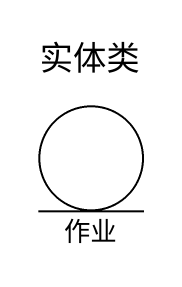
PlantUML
@startuml
title 实体类
entity 作业
@enduml
